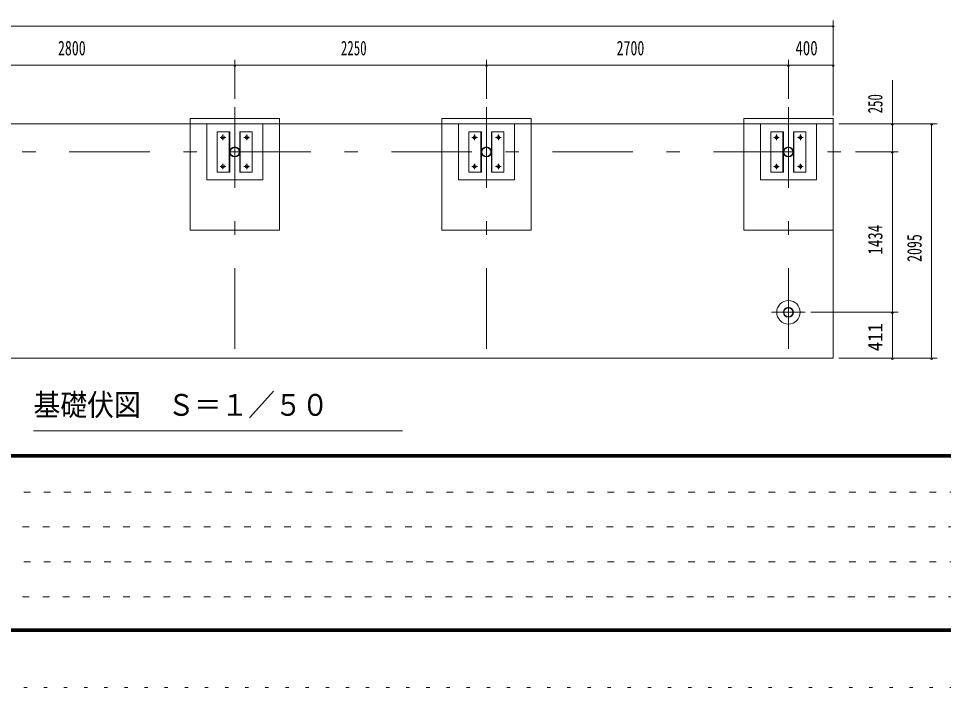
# Model space of a CAD drawing. Units: millimetres, scale not verified, with parts at other scales. Extents: x -26654 to 26660, y -10500 to 10500.
# Drawn here: x 2104 to 10374, y -10500 to -4517 of the extents above; entities that cross this region are included whole.
import ezdxf
from ezdxf.enums import TextEntityAlignment as Align

# ---------------------------------------------------------------- set-up
doc = ezdxf.new("R2010")
doc.units = ezdxf.units.MM
doc.header["$LTSCALE"] = 60
for name, pattern in [('USER1', [3, 1, -2]), ('USER3', [24, 12, -5, 2, -5]), ('USER4', [3, 0.5, -2.5])]:
    doc.linetypes.add(name, pattern=pattern)
for name, color, linetype, lineweight in [('0-2_1-05BOLD', 7, 'Continuous', 18), ('0-3_1-25CENTER', 3, 'USER3', 18), ('0-5_1-55DIM', 3, 'Continuous', 18), ('0-C_F-F1PAPER', 5, 'Continuous', 18), ('0-D_F-E_J_ADD', 5, 'USER4', 18)]:
    doc.layers.add(name, color=color, linetype=linetype, lineweight=lineweight)
doc.styles.add('ＭＳ ゴシック', font='')
doc.styles.get('ＭＳ ゴシック').set_extended_font_data('MS Gothic')

msp = doc.modelspace()

# ---------------------------------------------------------------- linework, layer by layer
at = {"layer": '0-2_1-05BOLD'}
for p, q in [((9387.94, -5460.33), (-1612.05, -5460.33)), ((3988.89, -5890.33), (3988.89, -5530.32)), ((4086.99, -5530.32), (4086.99, -5890.33)), ((4287.94, -5960.33), (4287.94, -5460.33)), ((6238.89, -5890.33), (6238.89, -5530.32)), ((6336.99, -5530.32), (6336.99, -5890.33)), ((6537.94, -5960.33), (6537.94, -5460.33)), ((8938.9, -5890.33), (8938.9, -5530.32)), ((9037, -5530.32), (9037, -5890.33)), ((9237.94, -5960.33), (9237.94, -5460.33))]:
    msp.add_line(p, q, dxfattribs=at)
for points in [[(-1612.05, -5410.33), (-1612.05, -7555.33), (9387.94, -7555.33), (9387.94, -5410.33)], [(9387.94, -5410.33), (8587.95, -5410.33), (8587.95, -6410.33), (9387.94, -6410.33)], [(3787.94, -5460.33), (3787.94, -5960.33), (4287.94, -5960.33)], [(6037.94, -5460.33), (6037.94, -5960.33), (6537.94, -5960.33)], [(8737.95, -5460.33), (8737.95, -5960.33), (9237.94, -5960.33)]]:
    msp.add_lwpolyline(points, dxfattribs=at)
for points in [[(4437.94, -6410.33), (4437.94, -5410.33), (3637.94, -5410.33), (3637.94, -6410.33)], [(6687.94, -6410.33), (5887.94, -6410.33), (5887.94, -5410.33), (6687.94, -5410.33)], [(3993.39, -5890.33), (3881.39, -5890.33), (3881.39, -5530.32), (3993.39, -5530.32)], [(4194.49, -5530.32), (4194.49, -5890.33), (4082.49, -5890.33), (4082.49, -5530.32)], [(6243.39, -5890.33), (6131.39, -5890.33), (6131.39, -5530.32), (6243.39, -5530.32)], [(6444.49, -5530.32), (6444.49, -5890.33), (6332.49, -5890.33), (6332.49, -5530.32)], [(8943.39, -5890.33), (8831.4, -5890.33), (8831.4, -5530.32), (8943.39, -5530.32)], [(9144.49, -5530.32), (9032.5, -5530.32), (9032.5, -5890.33), (9144.49, -5890.33)]]:
    msp.add_lwpolyline(points, close=True, dxfattribs=at)
for centre, radius in [((3931.44, -5580.33), 14.5), ((4144.45, -5580.33), 14.5), ((6181.44, -5580.33), 14.5), ((6394.45, -5580.33), 14.5), ((8881.44, -5580.33), 14.5), ((9094.44, -5580.33), 14.5), ((4037.94, -5710.33), 44.55), ((4037.94, -5710.33), 40.35), ((6287.95, -5710.33), 44.55), ((6287.95, -5710.33), 40.35), ((8987.95, -5710.33), 44.55), ((8987.95, -5710.33), 40.35), ((3931.44, -5840.32), 14.5), ((4144.45, -5840.32), 14.5), ((6181.44, -5840.32), 14.5), ((6394.45, -5840.32), 14.5), ((8881.44, -5840.32), 14.5), ((9094.44, -5840.32), 14.5), ((8987.95, -7144.33), 105), ((8987.95, -7144.33), 44.55), ((8987.95, -7144.33), 40.35)]:
    msp.add_circle(centre, radius, dxfattribs=at)
at = {"layer": '0-3_1-25CENTER'}
for p, q in [((4037.94, -5310.33), (4037.94, -7705.33)), ((6287.95, -5310.33), (6287.95, -7705.33)), ((8987.95, -5310.33), (8987.95, -7705.33)), ((3956.44, -5580.33), (3906.44, -5580.33)), ((3931.44, -5555.33), (3931.44, -5605.33)), ((4169.45, -5580.33), (4119.44, -5580.33)), ((4144.45, -5605.33), (4144.45, -5555.33)), ((6156.45, -5580.33), (6206.45, -5580.33)), ((6181.44, -5605.33), (6181.44, -5555.33)), ((6369.45, -5580.33), (6419.45, -5580.33)), ((6394.45, -5605.33), (6394.45, -5555.33)), ((8906.45, -5580.33), (8856.45, -5580.33)), ((8881.44, -5605.33), (8881.44, -5555.33)), ((9119.45, -5580.33), (9069.44, -5580.33)), ((9094.44, -5555.33), (9094.44, -5605.33)), ((-1762.05, -5710.33), (9537.94, -5710.33)), ((3906.44, -5840.32), (3956.44, -5840.32)), ((3931.44, -5815.32), (3931.44, -5865.32)), ((4119.44, -5840.32), (4169.45, -5840.32)), ((4144.45, -5815.32), (4144.45, -5865.32)), ((6206.45, -5840.32), (6156.45, -5840.32)), ((6181.44, -5815.32), (6181.44, -5865.32)), ((6419.45, -5840.32), (6369.45, -5840.32)), ((6394.45, -5865.32), (6394.45, -5815.32)), ((8856.45, -5840.32), (8906.45, -5840.32)), ((8881.44, -5815.32), (8881.44, -5865.32)), ((9069.44, -5840.32), (9119.45, -5840.32)), ((9094.44, -5815.32), (9094.44, -5865.32)), ((9137.95, -7144.33), (8837.95, -7144.33))]:
    msp.add_line(p, q, dxfattribs=at)
at = {"layer": '0-5_1-55DIM'}
for p, q in [((9387.94, -4535.33), (9387.94, -5385.33)), ((-1612.05, -4585.33), (9387.94, -4585.33)), ((9397.95, -4585.33), (9377.95, -4585.33)), ((9387.94, -4935.33), (-1612.05, -4935.33)), ((4047.95, -4935.33), (4027.95, -4935.33)), ((4037.95, -5235.33), (4037.95, -4885.33)), ((6297.95, -4935.33), (6277.95, -4935.33)), ((6287.95, -4885.33), (6287.95, -5235.33)), ((8997.95, -4935.33), (8977.95, -4935.33)), ((8987.95, -5235.33), (8987.95, -4885.33)), ((9397.95, -4935.33), (9377.95, -4935.33)), ((9917.95, -5460.33), (9917.95, -5067.83)), ((9437.94, -5460.33), (10317.95, -5460.33)), ((9927.95, -5460.33), (9907.95, -5460.33)), ((9917.95, -5710.33), (9917.95, -5460.33)), ((10277.95, -5460.33), (10257.95, -5460.33)), ((10267.95, -5460.33), (10267.95, -7555.33)), ((9587.95, -5710.33), (9967.95, -5710.33)), ((9927.95, -5710.33), (9907.95, -5710.33)), ((9917.95, -7144.33), (9917.95, -5710.33)), ((9187.95, -7144.33), (9967.95, -7144.33)), ((9927.95, -7144.33), (9907.95, -7144.33)), ((9917.95, -7555.33), (9917.95, -7144.33)), ((9437.94, -7555.33), (10317.95, -7555.33)), ((9927.95, -7555.33), (9907.95, -7555.33)), ((10277.95, -7555.33), (10257.95, -7555.33)), ((5537.94, -8205.33), (2237.94, -8205.33))]:
    msp.add_line(p, q, dxfattribs=at)
for centre in [(9387.95, -4585.33), (4037.95, -4935.33), (6287.95, -4935.33), (8987.95, -4935.33), (9387.95, -4935.33), (9917.95, -5460.33), (10267.95, -5460.33), (9917.95, -5710.33), (9917.95, -7144.33), (9917.95, -7555.33), (10267.95, -7555.33)]:
    msp.add_arc(centre, 10, 180, 0, dxfattribs=at)
at = {"layer": '0-C_F-F1PAPER'}
for p, q in [((26135.28, -8415), (-2514.72, -8415)), ((-2514.72, -8417.5), (26135.28, -8417.5)), ((26135.28, -8420), (-2514.72, -8420)), ((-2514.72, -8422.5), (26135.28, -8422.5)), ((26135.28, -8425), (-2514.72, -8425)), ((-2514.72, -8427.5), (26135.28, -8427.5)), ((26135.28, -8430), (-2514.72, -8430)), ((-2514.72, -8432.5), (26135.28, -8432.5)), ((26135.28, -8435), (-2514.72, -8435)), ((-2514.72, -8437.5), (26135.28, -8437.5)), ((26135.28, -8440), (-2514.72, -8440))]:
    msp.add_line(p, q, dxfattribs=at)
at = {"layer": '0-C_F-F1PAPER', "color": 6, "linetype": 'USER1'}
for p, q in [((15710.28, -8752), (-2539.72, -8752)), ((-2539.72, -9064), (15710.28, -9064)), ((15710.28, -9376), (-2539.72, -9376)), ((-2539.72, -9688), (13202.28, -9688))]:
    msp.add_line(p, q, dxfattribs=at)
at = {"layer": '0-C_F-F1PAPER'}
for points in [[(26160.28, -10000), (26160.28, 10100), (-2539.72, 10100), (-2539.72, -10000)], [(26157.78, -9997.5), (26157.78, 10097.5), (-2537.22, 10097.5), (-2537.22, -9997.5)], [(26155.28, -9995), (-2534.72, -9995), (-2534.72, 10095), (26155.28, 10095)], [(26152.78, -9992.5), (26152.78, 10092.5), (-2532.22, 10092.5), (-2532.22, -9992.5)], [(26150.28, -9990), (-2529.72, -9990), (-2529.72, 10090), (26150.28, 10090)], [(26147.78, -9987.5), (26147.78, 10087.5), (-2527.22, 10087.5), (-2527.22, -9987.5)], [(26145.28, -9985), (-2524.72, -9985), (-2524.72, 10085), (26145.28, 10085)], [(26142.78, -9982.5), (26142.78, 10082.5), (-2522.22, 10082.5), (-2522.22, -9982.5)], [(26140.28, -9980), (26140.28, 10080), (-2519.72, 10080), (-2519.72, -9980)], [(26137.78, -9977.5), (26137.78, 10077.5), (-2517.22, 10077.5), (-2517.22, -9977.5)], [(26135.28, -9975), (-2514.72, -9975), (-2514.72, 10075), (26135.28, 10075)]]:
    msp.add_lwpolyline(points, close=True, dxfattribs=at)
at = {"layer": '0-D_F-E_J_ADD'}
msp.add_lwpolyline([(26660.28, -10500), (-3039.72, -10500), (-3039.72, 10500), (26660.28, 10500)], close=True, dxfattribs=at)

# ---------------------------------------------------------------- texts
at = {"layer": '0-5_1-55DIM', "color": 7, "style": 'ＭＳ ゴシック'}
for s, height, width, p in [('2800', 130.2, 0.7, (2456.68, -4885.33)), ('2250', 130.2, 0.65, (4986.27, -4885.33)), ('2700', 130.2, 0.7, (7451.35, -4885.33)), ('400', 130.2, 0.75, (9050.32, -4885.33)), ('基礎伏図\u3000Ｓ＝１／５０', 195.4, 0.9, (2237.94, -8128.68))]:
    msp.add_text(s, height=height, dxfattribs=dict(at, width=width)).set_placement(p, align=Align.BOTTOM_LEFT)
for s, width, p in [('250', 0.65, (9867.95, -5365.91)), ('1434', 0.75, (9867.95, -6627.84)), ('2095', 0.7, (10217.95, -6693.84)), ('411', 0.95, (9867.95, -7493.05))]:
    msp.add_text(s, height=130.2, rotation=90, dxfattribs=dict(at, width=width)).set_placement(p, align=Align.BOTTOM_LEFT)

doc.saveas('drawing.dxf')
